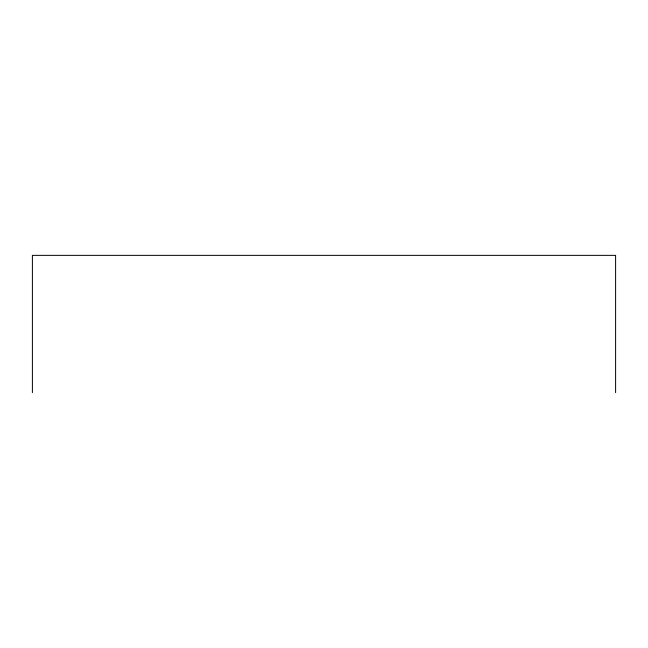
<?xml version="1.0" encoding="UTF-8"?>
<svg xmlns="http://www.w3.org/2000/svg" width="648" height="648" viewBox="0 0 648 648"><rect width="100%" height="100%" fill="white"/><g stroke="black" fill="none" stroke-linecap="round" stroke-linejoin="round"><path stroke-width="0.97" d="M615.6 392.639L615.6 255.361L32.4 255.361L32.4 392.639"/></g></svg>
